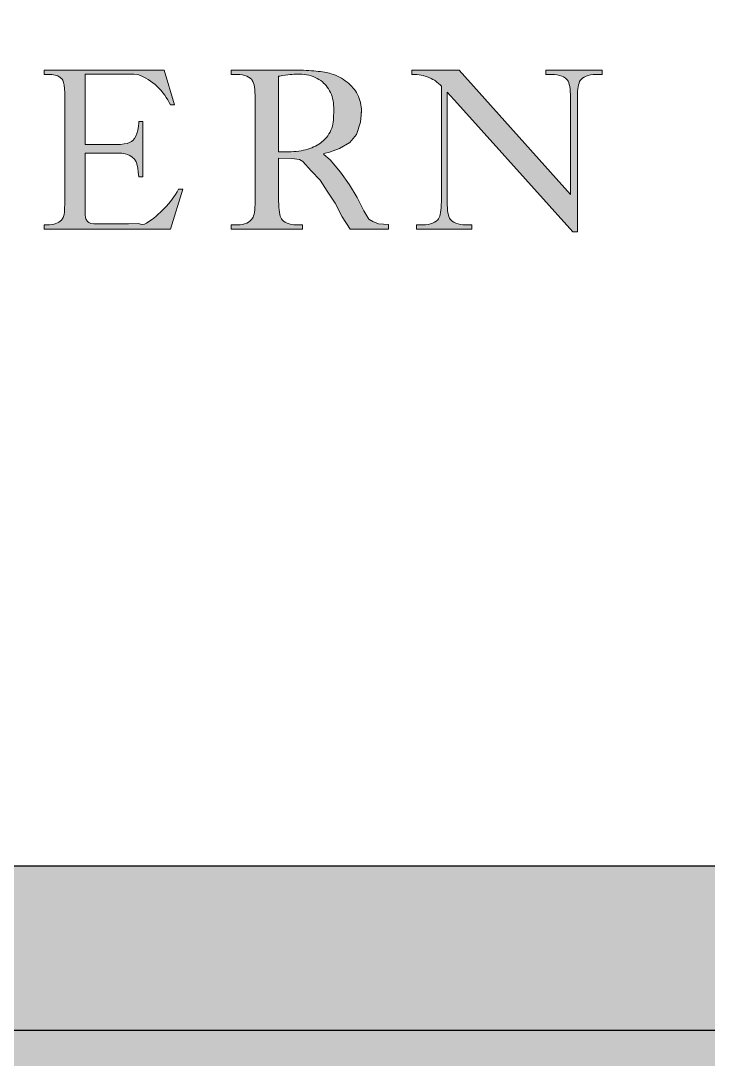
# Model space of a CAD drawing. Extents: x 0 to 420, y 0 to 297.
# Drawn here: x 34.705 to 37.842, y 50.222 to 54.961 of the extents above; entities that cross this region are included whole.
import ezdxf

# ---------------------------------------------------------------- set-up
doc = ezdxf.new("R2010")
doc.units = 0
doc.header["$LTSCALE"] = 0.5
doc.layers.add('L25', color=1, linetype='CONTINUOUS')
doc.layers.add('YELLOW', color=50, linetype='CONTINUOUS')

msp = doc.modelspace()

# ---------------------------------------------------------------- hatches: boundary and pattern name
at = {"layer": 'L25'}
h = msp.add_hatch(color=256, dxfattribs=at)
h.paths.add_polyline_path([(31.88067770356014, 54.16573756069839), (31.73455178502136, 54.57730173534254), (31.73129420085012, 54.58614374952164), (31.72454634792397, 54.60545656996548), (31.71907826020794, 54.62290791374001), (31.71477359541022, 54.63826509626158), (31.71174869582264, 54.65164445982207), (31.70988721915334, 54.66316234671326), (31.7093055076942, 54.67258607235151), (31.71000356144518, 54.68200979798978), (31.71477359541022, 54.69608721530123), (31.72384829417298, 54.70737241760877), (31.72489537479946, 54.7083031559434), (31.73641326169064, 54.71493466657772), (31.75142141733675, 54.71889030449994), (31.76991984173775, 54.72028641200193), (31.79016340051622, 54.72028641200193), (31.79016340051622, 54.74006460161304), (31.4934905563491, 54.74006460161304), (31.4934905563491, 54.72028641200193), (31.49581740218571, 54.72028641200193), (31.51431582658671, 54.71935567366727), (31.52722982097988, 54.71702882783067), (31.54107455370767, 54.71156074011465), (31.55526831331096, 54.70318409510286), (31.5627142199881, 54.69748332280319), (31.57330136854465, 54.685965435912), (31.57725700646688, 54.68026466361233), (31.58516828231134, 54.66758335380281), (31.59261418898847, 54.65373862107502), (31.59971106879011, 54.63884680772075), (31.61762778173197, 54.5902157297357), (31.64019818634704, 54.52913602652482), (31.51373411512757, 54.164316933401), (31.36365255866655, 54.5902157297357), (31.35713739032406, 54.60848146955304), (31.35062222198157, 54.62779428999688), (31.34550316114104, 54.64419855314493), (31.3418965500943, 54.65781060128909), (31.33968604654953, 54.66851409213747), (31.33898799279855, 54.67642536798191), (31.33933701967403, 54.6821261402816), (31.34433973822274, 54.69573818842575), (31.35469420219563, 54.70737241760877), (31.35527591365477, 54.70795412906791), (31.36725916971329, 54.7148183242859), (31.38226732535939, 54.71889030449994), (31.40018403830126, 54.72028641200193), (31.41367974415355, 54.72028641200193), (31.41367974415355, 54.74006460161304), (31.13166602875705, 54.74006460161304), (31.13166602875705, 54.72028641200193), (31.13899559314236, 54.72017006971008), (31.15656327920873, 54.7186576199163), (31.17168777714665, 54.71551637803687), (31.18448542924799, 54.71063000177999), (31.19472355092904, 54.70399849114567), (31.20577606865291, 54.69329500029731), (31.21485076741568, 54.68014832132049), (31.21636321720947, 54.6771234217329), (31.21996982825621, 54.66897946130477), (31.22485620451307, 54.65722888982994), (31.23102234598008, 54.64187170730834), (31.23835191036539, 54.62290791374001), (31.24684489766899, 54.60033750912494), (31.47324699757064, 53.99756809515246), (31.4934905563491, 53.99756809515246), (31.66602617513334, 54.49006997869041), (31.83960887454407, 53.99756809515246), (31.86206293686731, 53.99756809515246), (32.04892160776777, 54.58265348076675), (32.05055039985341, 54.58742351473178), (32.0578799642387, 54.6082487849694), (32.06451147487304, 54.6263981824949), (32.07044493175638, 54.64187170730834), (32.07568033488874, 54.65466935940965), (32.08033402656195, 54.66467479650707), (32.08428966448417, 54.67212070318418), (32.08801261782273, 54.67793781777571), (32.0982507395038, 54.6917825505035), (32.10883788806036, 54.70248604135189), (32.11965772120056, 54.71004829032084), (32.12128651328619, 54.71086268636365), (32.13454953455483, 54.71609808949604), (32.15013940166009, 54.71923933137545), (32.16805611460195, 54.72028641200193), (32.16805611460195, 54.74006460161304), (31.940490591782, 54.74006460161304), (31.940490591782, 54.72028641200193), (31.9501470020039, 54.72005372741826), (31.96748200348661, 54.71889030449994), (31.9828391860082, 54.71644711637153), (31.99610220727685, 54.71272416303295), (32.00529324833144, 54.7083031559434), (32.01681113522264, 54.69783234967868), (32.02169751147949, 54.68933936237507), (32.02472241106708, 54.67479657589628), (32.02472241106708, 54.67293509922702), (32.02379167273245, 54.66316234671326), (32.02158116918768, 54.65129543294658), (32.01809090043277, 54.63733435792697), (32.01332086646773, 54.62116277936256), (32.00738740958438, 54.60301338183704), (32.00005784519908, 54.58265348076675)])
edge = h.paths.add_edge_path()
edge.add_line((32.74631164413629, 54.03590590508666), (32.7008712060705, 54.03529842694446))
edge.add_line((32.7008712060705, 54.03529842694446), (32.6846996275061, 54.03448403090165))
edge.add_line((32.6846996275061, 54.03448403090162), (32.6666665722724, 54.03425134631796))
edge.add_line((32.6666665722724, 54.03425134631796), (32.55590871045001, 54.03425134631796))
edge.add_line((32.55590871045001, 54.03425134631796), (32.5427620314732, 54.03471671548529))
edge.add_line((32.5427620314732, 54.03471671548529), (32.52868461416174, 54.03681087673824))
edge.add_line((32.52868461416174, 54.03681087673824), (32.51926088852348, 54.04065017236864))
edge.add_line((32.51926088852348, 54.04065017236864), (32.51344377393198, 54.04518752175001))
edge.add_line((32.51344377393198, 54.04518752175001), (32.50576518267118, 54.05728712010036))
edge.add_line((32.50576518267118, 54.05728712010036), (32.50436907516921, 54.06345326156736))
edge.add_line((32.50436907516922, 54.06345326156737), (32.50297296766725, 54.07566920220955))
edge.add_line((32.50297296766725, 54.07566920220954), (32.50227491391628, 54.09300420369225))
edge.add_line((32.50227491391628, 54.09300420369225), (32.50192588704078, 54.11557460830731))
edge.add_line((32.50192588704078, 54.11557460830731), (32.50192588704078, 54.35776386291947))
edge.add_line((32.50192588704078, 54.35776386291947), (32.6454922751593, 54.35776386291947))
edge.add_line((32.6454922751593, 54.35776386291947), (32.65433428933839, 54.35764752062762))
edge.add_line((32.65433428933839, 54.35764752062765), (32.67038952561097, 54.35660044000119))
edge.add_line((32.67038952561097, 54.35660044000117), (32.68446694292243, 54.35450627874822))
edge.add_line((32.68446694292243, 54.35450627874822), (32.69633385668912, 54.3513650368688))
edge.add_line((32.69633385668912, 54.35136503686881), (32.70610660920286, 54.34706037207111))
edge.add_line((32.70610660920286, 54.34706037207111), (32.71739181151038, 54.33961446539398))
edge.add_line((32.71739181151038, 54.33961446539395), (32.72728090631596, 54.32960902829655))
edge.add_line((32.72728090631596, 54.32960902829656), (32.73461047070127, 54.31762577223805))
edge.add_line((32.73461047070127, 54.31762577223806), (32.73623926278689, 54.313553792024))
edge.add_line((32.73623926278689, 54.313553792024), (32.73914782008264, 54.30308298575926))
edge.add_line((32.73914782008264, 54.30308298575925), (32.74217271967024, 54.28888922615596))
edge.add_line((32.74217271967023, 54.28888922615597), (32.74508127696598, 54.27108885550594))
edge.add_line((32.74508127696598, 54.27108885550594), (32.74810617655358, 54.24968187380918))
edge.add_line((32.74810617655358, 54.24968187380919), (32.7659065472036, 54.24968187380919))
edge.add_line((32.7659065472036, 54.24968187380919), (32.7659065472036, 54.50237733166448))
edge.add_line((32.7659065472036, 54.50237733166448), (32.74810617655358, 54.50237733166448))
edge.add_line((32.74810617655358, 54.50237733166448), (32.74775714967809, 54.4966765593648))
edge.add_line((32.74775714967809, 54.49667655936479), (32.7458956730088, 54.47852716183927))
edge.add_line((32.7458956730088, 54.47852716183927), (32.74298711571304, 54.46212289869121))
edge.add_line((32.74298711571304, 54.46212289869122), (32.73903147779082, 54.44769645450427))
edge.add_line((32.73903147779082, 54.44769645450425), (32.73379607465846, 54.43501514469475))
edge.add_line((32.73379607465846, 54.43501514469476), (32.72751359089962, 54.42442799613821))
edge.add_line((32.72751359089962, 54.42442799613819), (32.72018402651432, 54.4155859819591))
edge.add_line((32.72018402651432, 54.4155859819591), (32.71471593879829, 54.41104863257773))
edge.add_line((32.71471593879829, 54.41104863257773), (32.70529221316004, 54.4059295717372))
edge.add_line((32.70529221316004, 54.40592957173722), (32.69377432626885, 54.40197393381499))
edge.add_line((32.69377432626885, 54.40197393381497), (32.67992959354105, 54.39918171881105))
edge.add_line((32.67992959354105, 54.39918171881105), (32.66387435726848, 54.39743658443359))
edge.add_line((32.66387435726848, 54.39743658443358), (32.6454922751593, 54.39685487297444))
edge.add_line((32.6454922751593, 54.39685487297446), (32.50192588704078, 54.39685487297446))
edge.add_line((32.50192588704078, 54.39685487297446), (32.50192588704078, 54.71713368399482))
edge.add_line((32.50192588704078, 54.71713368399482), (32.72515147596881, 54.71713368399482))
edge.add_line((32.72515147596881, 54.71713368399482), (32.74306818891066, 54.71678465711933))
edge.add_arc((32.64486960570099, 54.46270410981215), 0.2723965606689926, 24.849117976992204, 68.86917908966137, ccw=False)
edge.add_line((32.89204702844763, 54.57717335436554), (32.9107781374323, 54.57717335436554))
edge.add_line((32.9107781374323, 54.57717335436554), (32.86336611866314, 54.73621326729749))
edge.add_line((32.86336611866314, 54.73621326729749), (32.31601090469606, 54.73621326729749))
edge.add_line((32.31601090469606, 54.73621326729749), (32.31601090469606, 54.71643507768633))
edge.add_line((32.31601090469606, 54.71643507768634), (32.33916302077028, 54.71643507768634))
edge.add_line((32.33916302077028, 54.71643507768634), (32.35009919620231, 54.71596970851903))
edge.add_line((32.35009919620231, 54.71596970851901), (32.36499100955658, 54.71375920497424))
edge.add_line((32.36499100955658, 54.71375920497424), (32.37778866165791, 54.70945454017651))
edge.add_line((32.37778866165792, 54.70945454017654), (32.3884921525063, 54.7031720564177))
edge.add_line((32.3884921525063, 54.7031720564177), (32.39698513980991, 54.69502809598958))
edge.add_line((32.39698513980991, 54.69502809598957), (32.40012638168933, 54.68979269285722))
edge.add_line((32.40012638168933, 54.68979269285724), (32.4035003081524, 54.68013628263533))
edge.add_line((32.4035003081524, 54.6801362826353), (32.40605983857267, 54.66733863053398))
edge.add_line((32.40605983857267, 54.66733863053399), (32.40803765753378, 54.65139973655324))
edge.add_line((32.40803765753378, 54.65139973655324), (32.40908473816025, 54.63220325840126))
edge.add_line((32.40908473816025, 54.63220325840125), (32.40955010732758, 54.60986553836983))
edge.add_line((32.40955010732758, 54.60986553836985), (32.40955010732758, 54.13821388729006))
edge.add_line((32.40955010732758, 54.13821388729004), (32.40943376503574, 54.12506720831321))
edge.add_line((32.40943376503574, 54.12506720831324), (32.40885205357659, 54.10575438786941))
edge.add_line((32.40885205357659, 54.1057543878694), (32.40780497295012, 54.08981549388866))
edge.add_line((32.40780497295012, 54.08981549388868), (32.40629252315633, 54.077250526371))
edge.add_line((32.40629252315632, 54.077250526371), (32.40419836190338, 54.06805948531643))
edge.add_line((32.40419836190338, 54.0680594853164), (32.40210420065043, 54.06294042447587))
edge.add_line((32.40210420065043, 54.06294042447588), (32.3943092670978, 54.05118985300102))
edge.add_line((32.3943092670978, 54.05118985300102), (32.38302406479028, 54.04246418111377))
edge.add_line((32.38302406479028, 54.04246418111377), (32.37895208457622, 54.04013733527715))
edge.add_line((32.37895208457621, 54.04013733527715), (32.36615443247489, 54.03455290526929))
edge.add_line((32.36615443247489, 54.03455290526931), (32.35289141120624, 54.03117897880624))
edge.add_line((32.35289141120624, 54.03117897880624), (32.33916302077028, 54.03013189817976))
edge.add_line((32.33916302077028, 54.03013189817976), (32.31601090469606, 54.03013189817976))
edge.add_line((32.31601090469606, 54.03013189817976), (32.31601090469606, 54.01035370856862))
edge.add_line((32.31601090469606, 54.01035370856862), (32.89179096199389, 54.01035370856862))
edge.add_line((32.89179096199389, 54.01035370856862), (32.94821697353156, 54.19231305299111))
edge.add_line((32.94821697353156, 54.19231305299111), (32.92890415308774, 54.19231305299111))
edge.add_arc((32.54276420586434, 54.41218130197494), 0.444349080963282, 302.64595540800843, 330.3427954672357, ccw=False)
edge.add_arc((32.76249485685339, 54.06920444923459), 0.03702282290993265, 244.0800807041428, 302.64595540803055, ccw=False)
h.paths.add_polyline_path([(33.17988789592754, 54.01035370856862), (33.17988789592754, 54.22624141378894), (33.19865694334047, 54.22624141378894), (33.20366203602693, 54.18371669900462), (33.21867731408631, 54.12993542594118), (33.24495400052893, 54.09241358651796), (33.27498450648638, 54.05989468697699), (33.31002010513032, 54.03488011660797), (33.35381461597555, 54.01987139374292), (33.40011162300274, 54.01736993993207), (33.44515740701958, 54.01862068296778), (33.48770064469319, 54.02737575517544), (33.53524897505326, 54.05489177935532), (33.5627769346675, 54.09241358651796), (33.57403834305075, 54.14494414880623), (33.57403834305075, 54.19622396805882), (33.55526929563781, 54.24500233350055), (33.50396714576289, 54.28127342988806), (33.4564188655641, 54.30253580341055), (33.37133239021686, 54.33005179532982), (33.31127137830193, 54.35631707647396), (33.26372304794186, 54.38508381142894), (33.22618495311599, 54.42760855847386), (33.20491330919854, 54.47763763469074), (33.20241076285531, 54.53767255841156), (33.21116967505661, 54.59270457451068), (33.23744636149924, 54.64898730138493), (33.28624596503093, 54.70026712063752), (33.34255315743101, 54.73153530940336), (33.4063679888608, 54.74654403226843), (33.46142395825056, 54.74654403226843), (33.51397733113581, 54.73528750624992), (33.5627769346675, 54.71402513272746), (33.58780234793851, 54.69026130539415), (33.5953099869682, 54.68400765473676), (33.60406884900821, 54.692762759205), (33.62659176609728, 54.71652658653831), (33.64285826716699, 54.71652658653831), (33.64285826716699, 54.49764926517746), (33.62659176609728, 54.49764926517746), (33.61783285389598, 54.54517691984408), (33.59656126013981, 54.60646255434001), (33.5790434357372, 54.64398439376326), (33.54901292977975, 54.68400765473676), (33.52023369699388, 54.70652077129493), (33.47143409346221, 54.72278020493512), (33.41637817423371, 54.72278020493512), (33.3663272975304, 54.71277438969175), (33.32378411001807, 54.67900474711506), (33.29375360406061, 54.63898148614156), (33.28624596503093, 54.59520602832153), (33.2837434186877, 54.5476783736549), (33.28874851137415, 54.51015656649228), (33.31627647098839, 54.4763869239156), (33.3500607964607, 54.45012164277146), (33.40261416934596, 54.428859269249), (33.47018282029058, 54.41009834953736), (33.53524897505326, 54.38383306839323), (33.5953099869682, 54.34255906438402), (33.64285826716699, 54.28752708054547), (33.65787354522637, 54.23249506444633), (33.66162736474121, 54.17371088376122), (33.65036590619667, 54.12243106450866), (33.61783285389598, 54.0661483053738), (33.5790434357372, 54.03613085964371), (33.52273624333712, 54.00736412468869), (33.46893154711897, 53.99735830944532), (33.40261416934596, 53.99235540182364), (33.33254297205809, 53.99985976325617), (33.27498450648638, 54.02112213677863), (33.23744636149924, 54.05113958250875), (33.22493367994438, 54.05239032554447)])
h.paths.add_polyline_path([(33.99165068663154, 54.73621326729749), (33.88791390997407, 54.75199767525582), (33.84136360341891, 54.56118640764258), (33.96913894359397, 54.70999571349979), (34.18561673776859, 54.70999571349979), (34.18561673776859, 54.13611972603711), (34.18561673776859, 54.13041895373742), (34.1849186840176, 54.10959368349982), (34.18328989193199, 54.09190965514161), (34.18084670380355, 54.07736686866282), (34.17747277734047, 54.06608166635529), (34.17316811254275, 54.05793770592719), (34.16409341377999, 54.04793226882977), (34.1525755268888, 54.04013733527715), (34.13884713645284, 54.03455290526931), (34.1229082424721, 54.03117897880624), (34.10464250265475, 54.03013189817976), (34.07765109095013, 54.03013189817976), (34.07765109095013, 54.01035370856862), (34.40073363536271, 54.01035370856862), (34.40073363536271, 54.03013189817976), (34.37432393511724, 54.03013189817976), (34.36350410197703, 54.03048092505524), (34.34651812736982, 54.03280777089186), (34.33162631401554, 54.03722877798141), (34.31906134649788, 54.04386028861573), (34.30859054023315, 54.05258596050298), (34.30521661377009, 54.05723965217619), (34.3010282912642, 54.06677972010628), (34.29765436480111, 54.07946102991578), (34.29532751896451, 54.09516723931286), (34.29393141146254, 54.11413103288119), (34.29346604229522, 54.13611972603711), (34.29346604229522, 54.70999571349979), (34.50924578271886, 54.70999571349979), (34.63702112289391, 54.56118640764258), (34.59047081633877, 54.75199767525582), (34.48673403968129, 54.73621326729749)])
edge = h.paths.add_edge_path()
edge.add_line((35.24225656205076, 54.03590590508666), (35.19681612398495, 54.03529842694446))
edge.add_line((35.19681612398495, 54.03529842694446), (35.18064454542054, 54.03448403090165))
edge.add_line((35.18064454542054, 54.03448403090162), (35.16261149018686, 54.03425134631796))
edge.add_line((35.16261149018686, 54.03425134631796), (35.05185362836448, 54.03425134631796))
edge.add_line((35.05185362836448, 54.03425134631796), (35.03870694938767, 54.03471671548529))
edge.add_line((35.03870694938766, 54.03471671548529), (35.0246295320762, 54.03681087673824))
edge.add_line((35.0246295320762, 54.03681087673824), (35.01520580643795, 54.04065017236864))
edge.add_line((35.01520580643795, 54.04065017236864), (35.00938869184643, 54.04518752175001))
edge.add_line((35.00938869184643, 54.04518752175001), (35.00171010058565, 54.05728712010036))
edge.add_line((35.00171010058565, 54.05728712010036), (35.00031399308367, 54.06345326156736))
edge.add_line((35.00031399308367, 54.06345326156737), (34.99891788558172, 54.07566920220955))
edge.add_line((34.99891788558172, 54.07566920220954), (34.99821983183074, 54.09300420369225))
edge.add_line((34.99821983183074, 54.09300420369225), (34.99787080495523, 54.11557460830731))
edge.add_line((34.99787080495523, 54.11557460830731), (34.99787080495523, 54.35776386291947))
edge.add_line((34.99787080495523, 54.35776386291947), (35.14143719307375, 54.35776386291947))
edge.add_line((35.14143719307376, 54.35776386291947), (35.15027920725286, 54.35764752062762))
edge.add_line((35.15027920725286, 54.35764752062765), (35.16633444352544, 54.35660044000119))
edge.add_line((35.16633444352544, 54.35660044000117), (35.1804118608369, 54.35450627874822))
edge.add_line((35.1804118608369, 54.35450627874822), (35.19227877460359, 54.3513650368688))
edge.add_line((35.19227877460358, 54.35136503686881), (35.20205152711732, 54.34706037207111))
edge.add_line((35.20205152711732, 54.34706037207111), (35.21333672942485, 54.33961446539398))
edge.add_line((35.21333672942485, 54.33961446539395), (35.22322582423041, 54.32960902829655))
edge.add_line((35.22322582423041, 54.32960902829656), (35.23055538861573, 54.31762577223805))
edge.add_line((35.23055538861573, 54.31762577223806), (35.23218418070135, 54.313553792024))
edge.add_line((35.23218418070135, 54.313553792024), (35.23509273799711, 54.30308298575926))
edge.add_line((35.2350927379971, 54.30308298575925), (35.23811763758469, 54.28888922615596))
edge.add_line((35.23811763758469, 54.28888922615597), (35.24102619488045, 54.27108885550594))
edge.add_line((35.24102619488045, 54.27108885550594), (35.24405109446804, 54.24968187380918))
edge.add_line((35.24405109446803, 54.24968187380919), (35.26185146511806, 54.24968187380919))
edge.add_line((35.26185146511807, 54.24968187380919), (35.26185146511807, 54.50237733166448))
edge.add_line((35.26185146511807, 54.50237733166448), (35.24405109446804, 54.50237733166448))
edge.add_line((35.24405109446803, 54.50237733166448), (35.24370206759253, 54.4966765593648))
edge.add_line((35.24370206759253, 54.49667655936479), (35.24184059092326, 54.47852716183927))
edge.add_line((35.24184059092326, 54.47852716183927), (35.23893203362749, 54.46212289869121))
edge.add_line((35.23893203362749, 54.46212289869122), (35.23497639570527, 54.44769645450427))
edge.add_line((35.23497639570527, 54.44769645450425), (35.22974099257291, 54.43501514469475))
edge.add_line((35.22974099257291, 54.43501514469476), (35.22345850881408, 54.42442799613821))
edge.add_line((35.22345850881408, 54.42442799613819), (35.21612894442877, 54.4155859819591))
edge.add_line((35.21612894442878, 54.4155859819591), (35.21066085671275, 54.41104863257773))
edge.add_line((35.21066085671275, 54.41104863257773), (35.2012371310745, 54.4059295717372))
edge.add_line((35.2012371310745, 54.40592957173722), (35.18971924418332, 54.40197393381499))
edge.add_line((35.18971924418332, 54.40197393381497), (35.17587451145551, 54.39918171881105))
edge.add_line((35.1758745114555, 54.39918171881105), (35.15981927518293, 54.39743658443359))
edge.add_line((35.15981927518294, 54.39743658443358), (35.14143719307376, 54.39685487297444))
edge.add_line((35.14143719307376, 54.39685487297446), (34.99787080495524, 54.39685487297446))
edge.add_line((34.99787080495523, 54.39685487297446), (34.99787080495523, 54.71713368399482))
edge.add_line((34.99787080495523, 54.71713368399482), (35.22109639388326, 54.71713368399482))
edge.add_line((35.22109639388326, 54.71713368399482), (35.23901310682513, 54.71678465711933))
edge.add_arc((35.14081452361545, 54.46270410981218), 0.2723965606689798, 24.849117976989817, 68.86917908965842, ccw=False)
edge.add_line((35.38799194636209, 54.57717335436554), (35.40672305534676, 54.57717335436554))
edge.add_line((35.40672305534676, 54.57717335436554), (35.35931103657761, 54.73621326729749))
edge.add_line((35.35931103657761, 54.73621326729749), (34.81195582261051, 54.73621326729749))
edge.add_line((34.81195582261051, 54.73621326729749), (34.81195582261051, 54.71643507768633))
edge.add_line((34.81195582261051, 54.71643507768634), (34.83510793868474, 54.71643507768634))
edge.add_line((34.83510793868473, 54.71643507768634), (34.84604411411677, 54.71596970851903))
edge.add_line((34.84604411411678, 54.71596970851901), (34.86093592747106, 54.71375920497424))
edge.add_line((34.86093592747105, 54.71375920497424), (34.87373357957238, 54.70945454017651))
edge.add_line((34.87373357957239, 54.70945454017654), (34.88443707042075, 54.7031720564177))
edge.add_line((34.88443707042074, 54.7031720564177), (34.89293005772437, 54.69502809598958))
edge.add_line((34.89293005772437, 54.69502809598957), (34.89607129960379, 54.68979269285722))
edge.add_line((34.89607129960379, 54.68979269285724), (34.89944522606685, 54.68013628263533))
edge.add_line((34.89944522606685, 54.6801362826353), (34.90200475648712, 54.66733863053398))
edge.add_line((34.90200475648712, 54.66733863053399), (34.90398257544824, 54.65139973655324))
edge.add_line((34.90398257544824, 54.65139973655324), (34.9050296560747, 54.63220325840126))
edge.add_line((34.9050296560747, 54.63220325840125), (34.90549502524203, 54.60986553836983))
edge.add_line((34.90549502524203, 54.60986553836985), (34.90549502524203, 54.13821388729006))
edge.add_line((34.90549502524203, 54.13821388729004), (34.90537868295019, 54.12506720831321))
edge.add_line((34.90537868295019, 54.12506720831324), (34.90479697149106, 54.10575438786941))
edge.add_line((34.90479697149106, 54.1057543878694), (34.90374989086457, 54.08981549388866))
edge.add_line((34.90374989086457, 54.08981549388868), (34.9022374410708, 54.077250526371))
edge.add_line((34.9022374410708, 54.077250526371), (34.90014327981785, 54.06805948531643))
edge.add_line((34.90014327981785, 54.0680594853164), (34.8980491185649, 54.06294042447587))
edge.add_line((34.8980491185649, 54.06294042447588), (34.89025418501227, 54.05118985300102))
edge.add_line((34.89025418501227, 54.05118985300102), (34.87896898270473, 54.04246418111377))
edge.add_line((34.87896898270473, 54.04246418111377), (34.87489700249068, 54.04013733527715))
edge.add_line((34.87489700249068, 54.04013733527715), (34.86209935038935, 54.03455290526929))
edge.add_line((34.86209935038934, 54.03455290526931), (34.8488363291207, 54.03117897880624))
edge.add_line((34.8488363291207, 54.03117897880624), (34.83510793868473, 54.03013189817976))
edge.add_line((34.83510793868473, 54.03013189817976), (34.81195582261051, 54.03013189817976))
edge.add_line((34.81195582261051, 54.03013189817976), (34.81195582261051, 54.01035370856862))
edge.add_line((34.81195582261051, 54.01035370856862), (35.38773587990836, 54.01035370856862))
edge.add_line((35.38773587990835, 54.01035370856862), (35.44416189144602, 54.19231305299111))
edge.add_line((35.44416189144602, 54.19231305299111), (35.42484907100221, 54.19231305299111))
edge.add_arc((35.03870912377879, 54.41218130197497), 0.4443490809633053, 302.64595540800815, 330.34279546723485, ccw=False)
edge.add_arc((35.25843977476787, 54.06920444923459), 0.03702282290992805, 244.0800807041428, 302.64595540801946, ccw=False)
h.paths.add_polyline_path([(35.96962076536973, 54.71816714980396), (35.97633504917494, 54.7180949532039), (35.98766991538375, 54.71751738040346), (35.99857160199224, 54.71636223480256), (36.00918450220048, 54.71477390960133), (36.0193642228084, 54.71253581499958), (36.0292551570161, 54.70986454079751), (36.0387851082235, 54.70661569379497), (36.04788187983058, 54.702789273992), (36.05668986503743, 54.69845747798864), (36.06506467064394, 54.69362030578488), (36.07315068985023, 54.6882777573807), (36.08080352945619, 54.68235763617612), (36.08816758266192, 54.67585994217107), (36.09076666026393, 54.67326086456906), (36.09748094406915, 54.66604120456343), (36.10354545847387, 54.65853275815759), (36.10903240007814, 54.65066332875146), (36.114013965482, 54.64243291634507), (36.11834576148539, 54.63391371753845), (36.1220999846883, 54.62510573233159), (36.12527663509078, 54.61586456752441), (36.12787571269279, 54.60640681291706), (36.12989721749435, 54.59651587870935), (36.13134114949548, 54.5864083547015), (36.13220750869615, 54.5758676510933), (36.13256849169645, 54.5650381610849), (36.13249629509639, 54.56178931408236), (36.13199091889599, 54.50892918908757), (36.1308357732951, 54.49896605827983), (36.12910305489375, 54.4892917138723), (36.12672056709189, 54.47990615586501), (36.12376050648959, 54.47073718765789), (36.12015067648679, 54.46192920245103), (36.11589107708347, 54.45333780704435), (36.1110539048797, 54.4450351980379), (36.10556696327544, 54.43709357203171), (36.09950244887073, 54.4293685358257), (36.09278816506549, 54.42186008941987), (36.08542411185977, 54.41471262601429), (36.07748248585359, 54.40778175240892), (36.07185115104922, 54.4035221530056), (36.06477588424372, 54.39861278420177), (36.05726743783788, 54.39399220179821), (36.04939800843177, 54.38966040579483), (36.04116759602536, 54.38568959279173), (36.03257620061868, 54.38207976278893), (36.02355162561166, 54.37875871918634), (36.01416606760435, 54.37572646198397), (36.00441952659679, 54.37298299118184), (35.99431200258891, 54.37060050338), (35.98377129898073, 54.36857899857843), (35.97286961237225, 54.36684628017709), (35.96167913936355, 54.36540234817598), (35.94998329015445, 54.36424720257507), (35.93799865454513, 54.36345303997443), (35.92558083933547, 54.36301986037411), (35.9128742377256, 54.36287546717399), (35.91092492952408, 54.36287546717399), (35.89995104631554, 54.36338084337437), (35.88139652010112, 54.36338084337437), (35.88139652010112, 54.70798742919605), (35.88666687190522, 54.70892598499678), (35.89930127691503, 54.71109188299845), (35.91135810912441, 54.71296899459993), (35.92269297533323, 54.71455731980116), (35.93337807214155, 54.71585685860218), (35.94341339954934, 54.71686761100294), (35.95279895755664, 54.71758957700352), (35.96153474616344, 54.71802275660384)], flags=16)
h.paths.add_polyline_path([(36.62391820460883, 54.13597579266631), (36.62370161480865, 54.12146427605502), (36.6231240420082, 54.10825229824475), (36.62211328960742, 54.09648425243559), (36.6206693576063, 54.08601574542745), (36.6188644426049, 54.07699117042044), (36.61662634800316, 54.06926613421443), (36.61402727040115, 54.0629128334095), (36.61099501319876, 54.05800346460568), (36.60702420019567, 54.05331068560203), (36.60030991639046, 54.04717397459724), (36.59258488018446, 54.04197581939322), (36.58384909157768, 54.03771621998989), (36.57403035397004, 54.03439517638732), (36.56327306056167, 54.03201268858545), (36.55143281815245, 54.0306409531844), (36.53858182334247, 54.03013557698399), (36.51093052552095, 54.03013557698399), (36.51093052552095, 54.01035370856862), (36.76346321124528, 54.01035370856862), (36.76346321124528, 54.03013557698399), (36.73523434062334, 54.03013557698399), (36.72252773901345, 54.03056875658434), (36.71068749660424, 54.0319404919854), (36.69985800659583, 54.0342507831872), (36.68996707238814, 54.03742743358968), (36.68108689058123, 54.04161483639292), (36.67321746117511, 54.04666859839686), (36.66635878416977, 54.05258871960145), (36.66397629636792, 54.05547658360369), (36.66079964596544, 54.06089132860792), (36.65805617516331, 54.06760561241315), (36.65574588396153, 54.07569163161942), (36.65379657576, 54.08507718962672), (36.65235264375887, 54.09583448303509), (36.65126969475804, 54.10796351184452), (36.65061992535752, 54.12139207945496), (36.65040333555737, 54.13612018586643), (36.65040333555737, 54.63560999786147), (36.69735158650465, 54.58316153341404), (37.22359260431388, 53.99858566275945), (37.24481840473039, 53.99858566275945), (37.24481840473039, 54.61045184823526), (37.24481840473039, 54.61059624143537), (37.24503499453056, 54.62510775804667), (37.24561256733102, 54.63831973585694), (37.2466233197318, 54.6500877816661), (37.24806725173291, 54.66055628867424), (37.24987216673432, 54.66965306028131), (37.25211026133606, 54.67730589988726), (37.25470933893808, 54.68365920069222), (37.25774159614045, 54.68864076609607), (37.26135142614325, 54.6929003654994), (37.26806570994847, 54.69918146970427), (37.27579074615448, 54.70445182150836), (37.28452653476126, 54.70878361751174), (37.29427307576884, 54.71210466111434), (37.30503036917722, 54.71455934551624), (37.31679841498637, 54.71600327751734), (37.3295772131963, 54.71643645711769), (37.35780608381826, 54.71643645711769), (37.35780608381826, 54.73629052213313), (37.09985628063972, 54.73629052213313), (37.09985628063972, 54.71643645711769), (37.12750757846121, 54.71643645711769), (37.14050296647132, 54.71600327751734), (37.15234320888054, 54.71463154211629), (37.163244895489, 54.71232125091451), (37.17306363309664, 54.70907240391197), (37.1818716183035, 54.70495719770877), (37.18966885110956, 54.69990343570483), (37.19638313491478, 54.69398331450024), (37.19891001591674, 54.69102325389794), (37.20215886291927, 54.68560850889374), (37.20504672692152, 54.67882202848843), (37.20742921472337, 54.67080820588221), (37.20937852292488, 54.66135045127486), (37.21089465152607, 54.65066535446654), (37.21197760052691, 54.63860852225717), (37.21262736992742, 54.62517995464673), (37.21284395972757, 54.61045184823526), (37.21284395972757, 54.16831986387238), (36.70500442611061, 54.73629052213313), (36.48841462594217, 54.73629052213313), (36.48841462594217, 54.71643645711769), (36.49859434655011, 54.71636426051764), (36.51137314476003, 54.71578668771717), (36.52256361776875, 54.71484813191647), (36.5321657655762, 54.71347639651539), (36.54025178478248, 54.71159928491393), (36.5438616147853, 54.71051633591308), (36.55606284019478, 54.70661771951005), (36.56710892000337, 54.70257470990693), (36.57699985421107, 54.69838730710366), (36.58566344621781, 54.6940555111003), (36.59317189262364, 54.68965151849686), (36.59743149202696, 54.68669145789458), (36.60356820303173, 54.68178208909073), (36.61049907663712, 54.67586196788615), (36.61815191624308, 54.66878670108063), (36.62391820460884, 54.66316954086228), (36.62391820460883, 54.13612018586643)])
h.paths.add_polyline_path([(36.25898473839475, 54.54944572118784), (36.25876814859458, 54.55810931319458), (36.25797398599397, 54.56836123040254), (36.25667444719295, 54.57839655781036), (36.25479733559149, 54.58821529541798), (36.25227045458951, 54.59774524662539), (36.24923819738717, 54.6069864114326), (36.24562836738436, 54.6160109864396), (36.24151316118115, 54.62481897164643), (36.23674818557745, 54.63341036705312), (36.2314056371733, 54.64171297605959), (36.22548551596869, 54.64972679866581), (36.2190600185637, 54.65759622807194), (36.21631654776155, 54.66055628867424), (36.20902469115589, 54.66806473508008), (36.20137185154994, 54.67514000188559), (36.19350242214381, 54.68185428569079), (36.18541640293753, 54.68806319329563), (36.17704159733101, 54.69383892130013), (36.16837800532429, 54.69925366630433), (36.15949782351737, 54.70416303510815), (36.15032885531024, 54.70871142091168), (36.14094329730295, 54.71275443051483), (36.13126895289543, 54.71643645711769), (36.12130582208769, 54.71968530412023), (36.12065605268717, 54.71982969732032), (36.11365298248173, 54.72170680892178), (36.10614453607589, 54.72351172392321), (36.09827510666977, 54.72510004912444), (36.08990030106327, 54.72668837432566), (36.08116451245647, 54.72806010972674), (36.07192334764927, 54.72935964852776), (36.06232119984181, 54.7305869907287), (36.05221367583395, 54.73166993972954), (36.04174516882581, 54.73260849553027), (36.03077128561727, 54.73347485473094), (36.01943641940846, 54.7341968207315), (36.00759617699925, 54.73484659013202), (35.99539495158977, 54.7353519663324), (35.98268834997989, 54.73571294933269), (35.96962076536973, 54.7360017357329), (35.95604780455916, 54.73621832553307), (35.94204166414827, 54.73629052213313), (35.66451793353245, 54.73629052213313), (35.66451793353245, 54.71643645711769), (35.69317998375475, 54.71643645711769), (35.70494802956391, 54.71600327751734), (35.71606630597255, 54.71455934551624), (35.72624602658046, 54.71210466111434), (35.73555938798771, 54.70878361751174), (35.74400639019427, 54.70445182150836), (35.75158703320017, 54.69918146970427), (35.75830131700539, 54.6929003654994), (35.76118918100764, 54.68921833889654), (35.76422143820999, 54.68365920069222), (35.76682051581201, 54.67680052368688), (35.76905861041376, 54.66864230788052), (35.77086352541517, 54.65911235667311), (35.77223526081622, 54.6482828666647), (35.773246013217, 54.63608164125519), (35.77382358601747, 54.62258087704471), (35.77404017581762, 54.60778057403319), (35.77404017581762, 54.1387914600685), (35.77404017581762, 54.13814169066798), (35.77382358601747, 54.12341358425654), (35.77331820981708, 54.11020160644627), (35.77237965401633, 54.09828916743699), (35.77108011521534, 54.0878928570289), (35.76941959341405, 54.07879608542184), (35.76739808861247, 54.07121544241595), (35.76501560081061, 54.06493433821107), (35.76227213000848, 54.06009716600731), (35.75772374420495, 54.05432143800282), (35.75122605019988, 54.0478959405978), (35.7437898003941, 54.0424811955936), (35.73548719138765, 54.03800500639012), (35.72624602658046, 54.03461176618747), (35.7161385025726, 54.03208488518551), (35.70509242276401, 54.0306409531844), (35.69317998375475, 54.03013557698399), (35.66451793353245, 54.03013557698399), (35.66451793353245, 54.01035370856862), (35.99091876238628, 54.01035370856862), (35.99091876238628, 54.03013557698399), (35.96117376316316, 54.03013557698399), (35.95041646975478, 54.03056875658434), (35.93929819334614, 54.0319404919854), (35.92904627613817, 54.03432297978726), (35.91973291473094, 54.03764402338983), (35.91128591252436, 54.04204801599327), (35.90377746611851, 54.04739056439742), (35.89713537891335, 54.05367166860229), (35.89424751491111, 54.05735369520518), (35.89121525770874, 54.0629128334095), (35.88861618010673, 54.06977151041481), (35.88637808550499, 54.07800192282123), (35.88457317050359, 54.08745967742858), (35.88320143510251, 54.09836136403705), (35.88219068270173, 54.11049039284647), (35.88154091330122, 54.12399115705698), (35.88139652010112, 54.1387914600685), (35.88139652010112, 54.33468623052381), (35.94086706852293, 54.33255673328425), (35.97728676741237, 54.32879082568739), (35.99110113422696, 54.31874839467547), (36.03003255897417, 54.27732328206737), (36.07021982156964, 54.23464284541991), (36.10287200691434, 54.18317530179992), (36.13929170580377, 54.1291971101012), (36.17194389114847, 54.06643181142998), (36.20700791262042, 54.01035370856862), (36.38292705739564, 54.01035370856862), (36.38292705739564, 54.03128322223689), (36.33771634308462, 54.03504912983375), (36.31134344730373, 54.04509159310625), (36.29250567893487, 54.05638934815751), (36.26990034686001, 54.09404855316872), (36.23975988737309, 54.15555856006118), (36.20459602633189, 54.21330265935678), (36.16315292588817, 54.26979143461303), (36.1166863737289, 54.3275355339086), (36.08780175209023, 54.35138633578988), (36.08780175209023, 54.35515227564734), (36.11291881002288, 54.36142879906235), (36.15938536218215, 54.37900307752862), (36.20585186418015, 54.40661981926733), (36.23599232366706, 54.44302370023921), (36.2548300920359, 54.49825718371669)])
msp.add_hatch(color=256, dxfattribs=at).paths.add_polyline_path([(51.67305228666561, 51.82190604965651, -0.2964577239172278), (51.81179059948683, 51.96064436247772, 0.05192143921618531), (52.48104616713492, 52.81771872349707), (52.17492712707345, 53.8491215793692, -0.3012602772365488), (48.0307590230629, 51.10293762608038), (24.03075902306296, 51.10293762608038), (24.03075902306296, 50.35293762608038), (48.03075902306289, 50.35293762608037, 0.1940601608769389)])
at = {"layer": 'YELLOW'}
h = msp.add_hatch(color=256, dxfattribs=at)
h.paths.add_polyline_path([(24.03075902306296, 50.35293762608038), (24.03075902306296, 49.6029376260804), (48.03075902306293, 49.6029376260804, 0.2304520014252986), (52.75297872753501, 51.90149992395769), (52.48104616713492, 52.81771872349707, -0.04933770524950395), (51.8491356414703, 51.99981398124113), (51.8491356414703, 51.96456100767305, -0.4142135623730019), (52.02913564147024, 51.78456100767305, -1), (51.66913564147024, 51.78456100767306), (51.63388266790224, 51.78456100767306, -0.1913873123396417), (48.03075902306289, 50.35293762608037)])
h.paths.add_polyline_path([(53.2807590230629, 55.60293762608036, -0.1407208350129892), (52.48104616713492, 52.81771872349707), (52.75297872753501, 51.90149992395769, 0.1677488672880975), (54.0307590230629, 55.60293762608036), (54.03075902306296, 73.60293762608033, 0.4142135623730954), (48.03075902306298, 79.60293762608033), (24.03075902306296, 79.60293762608038), (24.03075902306296, 78.85293762608038), (48.03075902306298, 78.85293762608033, -0.4142135623730955), (53.28075902306296, 73.60293762608033)])

# ---------------------------------------------------------------- linework, layer by layer
at = {"layer": 'L25', "elevation": 0.000762910350179169}
for points in [[(24.03075902306296, 78.85293762608038), (48.03075902306296, 78.85293762608033, -0.4142135623730946), (53.28075902306296, 73.60293762608038), (53.2807590230629, 55.6029376260804, -0.4142135623730931), (48.03075902306296, 50.35293762608037), (24.03075902306296, 50.35293762608038)], [(24.03075902306296, 78.10293762608039), (48.03075902306296, 78.10293762608038, -0.4142135623730952), (52.53075902306296, 73.60293762608038), (52.5307590230629, 55.6029376260804, -0.4142135623730927), (48.03075902306296, 51.10293762608038), (24.03075902306296, 51.10293762608038)]]:
    msp.add_lwpolyline(points, format="xyb", dxfattribs=at)
at = {"layer": 'L25', "lineweight": 0, "elevation": 0.000762910350179169}
msp.add_lwpolyline([(35.24225656205076, 54.03590590508666), (35.19681612398495, 54.03529842694446), (35.18064454542054, 54.03448403090162), (35.16261149018686, 54.03425134631796), (35.05185362836448, 54.03425134631796), (35.03870694938766, 54.03471671548529), (35.0246295320762, 54.03681087673824), (35.01520580643795, 54.04065017236864), (35.00938869184643, 54.04518752175001), (35.00171010058565, 54.05728712010036), (35.00031399308367, 54.06345326156737), (34.99891788558172, 54.07566920220954), (34.99821983183074, 54.09300420369225), (34.99787080495523, 54.11557460830731), (34.99787080495523, 54.35776386291947), (35.14143719307376, 54.35776386291947), (35.15027920725286, 54.35764752062765), (35.16633444352544, 54.35660044000117), (35.1804118608369, 54.35450627874822), (35.19227877460358, 54.35136503686881), (35.20205152711732, 54.34706037207111), (35.21333672942485, 54.33961446539395), (35.22322582423041, 54.32960902829656), (35.23055538861573, 54.31762577223806), (35.23218418070135, 54.313553792024), (35.2350927379971, 54.30308298575925), (35.23811763758469, 54.28888922615597), (35.24102619488045, 54.27108885550594), (35.24405109446803, 54.24968187380919), (35.26185146511807, 54.24968187380919), (35.26185146511807, 54.50237733166448), (35.24405109446803, 54.50237733166448), (35.24370206759253, 54.49667655936479), (35.24184059092326, 54.47852716183927), (35.23893203362749, 54.46212289869122), (35.23497639570527, 54.44769645450425), (35.22974099257291, 54.43501514469476), (35.22345850881408, 54.42442799613819), (35.21612894442878, 54.4155859819591), (35.21066085671275, 54.41104863257773), (35.2012371310745, 54.40592957173722), (35.18971924418332, 54.40197393381497), (35.1758745114555, 54.39918171881105), (35.15981927518294, 54.39743658443358), (35.14143719307376, 54.39685487297446), (34.99787080495523, 54.39685487297446), (34.99787080495523, 54.71713368399482), (35.22109639388326, 54.71713368399482), (35.23901310682513, 54.71678465711931, -0.1944711511259589), (35.38799194636209, 54.57717335436554), (35.40672305534676, 54.57717335436554), (35.35931103657761, 54.73621326729749), (34.81195582261051, 54.73621326729749), (34.81195582261051, 54.71643507768634), (34.83510793868473, 54.71643507768634), (34.84604411411678, 54.71596970851901), (34.86093592747105, 54.71375920497424), (34.87373357957239, 54.70945454017654), (34.88443707042074, 54.7031720564177), (34.89293005772437, 54.69502809598957), (34.89607129960379, 54.68979269285724), (34.89944522606685, 54.6801362826353), (34.90200475648712, 54.66733863053399), (34.90398257544824, 54.65139973655324), (34.9050296560747, 54.63220325840125), (34.90549502524203, 54.60986553836985), (34.90549502524203, 54.13821388729004), (34.90537868295019, 54.12506720831324), (34.90479697149106, 54.1057543878694), (34.90374989086457, 54.08981549388868), (34.9022374410708, 54.077250526371), (34.90014327981785, 54.0680594853164), (34.8980491185649, 54.06294042447588), (34.89025418501227, 54.05118985300102), (34.87896898270473, 54.04246418111377), (34.87489700249068, 54.04013733527715), (34.86209935038934, 54.03455290526931), (34.8488363291207, 54.03117897880624), (34.83510793868473, 54.03013189817976), (34.81195582261051, 54.03013189817976), (34.81195582261051, 54.01035370856862), (35.38773587990835, 54.01035370856862), (35.44416189144602, 54.19231305299111), (35.42484907100221, 54.19231305299111, -0.1214420510180023), (35.27841160034654, 54.03803049216664, -0.2612535076304138)], format="xyb", close=True, dxfattribs=at)
msp.add_lwpolyline([(36.25661648034024, 54.52026690410126), (36.25782959279385, 54.52901408337193), (36.25869595199452, 54.53912160737981), (36.25898473839475, 54.54944572118784), (36.25876814859458, 54.55810931319458), (36.25797398599397, 54.56836123040254), (36.25667444719295, 54.57839655781036), (36.25479733559149, 54.58821529541798), (36.25227045458951, 54.59774524662539), (36.24923819738717, 54.6069864114326), (36.24562836738436, 54.6160109864396), (36.24151316118115, 54.62481897164643), (36.23674818557745, 54.63341036705312), (36.2314056371733, 54.64171297605959), (36.22548551596869, 54.64972679866581), (36.2190600185637, 54.65759622807194), (36.21631654776155, 54.66055628867424), (36.20902469115589, 54.66806473508008), (36.20137185154994, 54.67514000188559), (36.19350242214381, 54.68185428569079), (36.18541640293753, 54.68806319329563), (36.17704159733101, 54.69383892130013), (36.16837800532429, 54.69925366630433), (36.15949782351737, 54.70416303510815), (36.15032885531024, 54.70871142091168), (36.14094329730295, 54.71275443051483), (36.13126895289543, 54.71643645711769), (36.12130582208769, 54.71968530412023), (36.12065605268717, 54.71982969732032), (36.11365298248173, 54.72170680892178), (36.10614453607589, 54.72351172392321), (36.09827510666977, 54.72510004912444), (36.08990030106327, 54.72668837432566), (36.08116451245647, 54.72806010972674), (36.07192334764927, 54.72935964852776), (36.06232119984181, 54.7305869907287), (36.05221367583395, 54.73166993972954), (36.04174516882581, 54.73260849553027), (36.03077128561727, 54.73347485473094), (36.01943641940846, 54.7341968207315), (36.00759617699925, 54.73484659013202), (35.99539495158977, 54.7353519663324), (35.98268834997989, 54.73571294933269), (35.96962076536973, 54.7360017357329), (35.95604780455916, 54.73621832553307), (35.94204166414827, 54.73629052213313), (35.66451793353245, 54.73629052213313), (35.66451793353245, 54.71643645711769), (35.69317998375475, 54.71643645711769), (35.70494802956391, 54.71600327751734), (35.71606630597255, 54.71455934551624), (35.72624602658046, 54.71210466111434), (35.73555938798771, 54.70878361751174), (35.74400639019427, 54.70445182150836), (35.75158703320017, 54.69918146970427), (35.75830131700539, 54.6929003654994), (35.76118918100764, 54.68921833889654), (35.76422143820999, 54.68365920069222), (35.76682051581201, 54.67680052368688), (35.76905861041376, 54.66864230788052), (35.77086352541517, 54.65911235667311), (35.77223526081622, 54.6482828666647), (35.773246013217, 54.63608164125519), (35.77382358601747, 54.62258087704471), (35.77404017581762, 54.60778057403319), (35.77404017581762, 54.1387914600685), (35.77404017581762, 54.13814169066798), (35.77382358601747, 54.12341358425654), (35.77331820981708, 54.11020160644627), (35.77237965401633, 54.09828916743699), (35.77108011521534, 54.0878928570289), (35.76941959341405, 54.07879608542184), (35.76739808861247, 54.07121544241595), (35.76501560081061, 54.06493433821107), (35.76227213000848, 54.06009716600731), (35.75772374420495, 54.05432143800282), (35.75122605019988, 54.0478959405978), (35.7437898003941, 54.0424811955936), (35.73548719138765, 54.03800500639012), (35.72624602658046, 54.03461176618747), (35.7161385025726, 54.03208488518551), (35.70509242276401, 54.0306409531844), (35.69317998375475, 54.03013557698399), (35.66451793353245, 54.03013557698399), (35.66451793353245, 54.01035370856862), (35.99091876238628, 54.01035370856862), (35.99091876238628, 54.03013557698399), (35.96117376316316, 54.03013557698399), (35.95041646975478, 54.03056875658434), (35.93929819334614, 54.0319404919854), (35.92904627613817, 54.03432297978726), (35.91973291473094, 54.03764402338983), (35.91128591252436, 54.04204801599327), (35.90377746611851, 54.04739056439742), (35.89713537891335, 54.05367166860229), (35.89424751491111, 54.05735369520518), (35.89121525770874, 54.0629128334095), (35.88861618010673, 54.06977151041481), (35.88637808550499, 54.07800192282123), (35.88457317050359, 54.08745967742858), (35.88320143510251, 54.09836136403705), (35.88219068270173, 54.11049039284647), (35.88154091330122, 54.12399115705698), (35.88139652010112, 54.1387914600685), (35.88139652010112, 54.33468623052381), (35.94086706852293, 54.33255673328425), (35.97728676741237, 54.32879082568739), (35.99110113422696, 54.31874839467547), (36.03003255897417, 54.27732328206737), (36.07021982156964, 54.23464284541991), (36.10287200691434, 54.18317530179992), (36.13929170580377, 54.1291971101012), (36.17194389114847, 54.06643181142998), (36.20700791262042, 54.01035370856862), (36.38292705739564, 54.01035370856862), (36.38292705739564, 54.03128322223689), (36.33771634308462, 54.03504912983375), (36.31134344730373, 54.04509159310625), (36.29250567893487, 54.05638934815751), (36.26990034686001, 54.09404855316872), (36.23975988737309, 54.15555856006118), (36.20459602633189, 54.21330265935678), (36.16315292588817, 54.26979143461303), (36.1166863737289, 54.3275355339086), (36.08780175209023, 54.35138633578988), (36.08780175209023, 54.35515227564734), (36.11291881002288, 54.36142879906235), (36.15938536218215, 54.37900307752862), (36.20585186418015, 54.40661981926733), (36.23599232366706, 54.44302370023921), (36.2548300920359, 54.49825718371669), (36.25898473839475, 54.54944572118784)], dxfattribs=at)
for points in [[(36.62391820460883, 54.13597579266631), (36.62370161480865, 54.12146427605502), (36.6231240420082, 54.10825229824475), (36.62211328960742, 54.09648425243559), (36.6206693576063, 54.08601574542745), (36.6188644426049, 54.07699117042044), (36.61662634800316, 54.06926613421443), (36.61402727040115, 54.0629128334095), (36.61099501319876, 54.05800346460568), (36.60702420019567, 54.05331068560203), (36.60030991639046, 54.04717397459724), (36.59258488018446, 54.04197581939322), (36.58384909157768, 54.03771621998989), (36.57403035397004, 54.03439517638732), (36.56327306056167, 54.03201268858545), (36.55143281815245, 54.0306409531844), (36.53858182334247, 54.03013557698399), (36.51093052552095, 54.03013557698399), (36.51093052552095, 54.01035370856862), (36.76346321124528, 54.01035370856862), (36.76346321124528, 54.03013557698399), (36.73523434062334, 54.03013557698399), (36.72252773901345, 54.03056875658434), (36.71068749660424, 54.0319404919854), (36.69985800659583, 54.0342507831872), (36.68996707238814, 54.03742743358968), (36.68108689058123, 54.04161483639292), (36.67321746117511, 54.04666859839686), (36.66635878416977, 54.05258871960145), (36.66397629636792, 54.05547658360369), (36.66079964596544, 54.06089132860792), (36.65805617516331, 54.06760561241315), (36.65574588396153, 54.07569163161942), (36.65379657576, 54.08507718962672), (36.65235264375887, 54.09583448303509), (36.65126969475804, 54.10796351184452), (36.65061992535752, 54.12139207945496), (36.65040333555737, 54.13612018586643), (36.65040333555737, 54.63560999786147), (36.69735158650465, 54.58316153341404), (37.22359260431388, 53.99858566275945), (37.24481840473039, 53.99858566275945), (37.24481840473039, 54.61045184823526), (37.24481840473039, 54.61059624143537), (37.24503499453056, 54.62510775804667), (37.24561256733102, 54.63831973585694), (37.2466233197318, 54.6500877816661), (37.24806725173291, 54.66055628867424), (37.24987216673432, 54.66965306028131), (37.25211026133606, 54.67730589988726), (37.25470933893808, 54.68365920069222), (37.25774159614045, 54.68864076609607), (37.26135142614325, 54.6929003654994), (37.26806570994847, 54.69918146970427), (37.27579074615448, 54.70445182150836), (37.28452653476126, 54.70878361751174), (37.29427307576884, 54.71210466111434), (37.30503036917722, 54.71455934551624), (37.31679841498637, 54.71600327751734), (37.3295772131963, 54.71643645711769), (37.35780608381826, 54.71643645711769), (37.35780608381826, 54.73629052213313), (37.09985628063972, 54.73629052213313), (37.09985628063972, 54.71643645711769), (37.12750757846121, 54.71643645711769), (37.14050296647132, 54.71600327751734), (37.15234320888054, 54.71463154211629), (37.163244895489, 54.71232125091451), (37.17306363309664, 54.70907240391197), (37.1818716183035, 54.70495719770877), (37.18966885110956, 54.69990343570483), (37.19638313491478, 54.69398331450024), (37.19891001591674, 54.69102325389794), (37.20215886291927, 54.68560850889374), (37.20504672692152, 54.67882202848843), (37.20742921472337, 54.67080820588221), (37.20937852292488, 54.66135045127486), (37.21089465152607, 54.65066535446654), (37.21197760052691, 54.63860852225717), (37.21262736992742, 54.62517995464673), (37.21284395972757, 54.61045184823526), (37.21284395972757, 54.16831986387238), (36.70500442611061, 54.73629052213313), (36.48841462594217, 54.73629052213313), (36.48841462594217, 54.71643645711769), (36.49859434655011, 54.71636426051764), (36.51137314476003, 54.71578668771717), (36.52256361776875, 54.71484813191647), (36.5321657655762, 54.71347639651539), (36.54025178478248, 54.71159928491393), (36.5438616147853, 54.71051633591308), (36.55606284019478, 54.70661771951005), (36.56710892000337, 54.70257470990693), (36.57699985421107, 54.69838730710366), (36.58566344621781, 54.6940555111003), (36.59317189262364, 54.68965151849686), (36.59743149202696, 54.68669145789458), (36.60356820303173, 54.68178208909073), (36.61049907663712, 54.67586196788615), (36.61815191624308, 54.66878670108063), (36.62391820460884, 54.66316954086228), (36.62391820460883, 54.13612018586643)], [(35.96962076536973, 54.71816714980396), (35.97633504917494, 54.7180949532039), (35.98766991538375, 54.71751738040346), (35.99857160199224, 54.71636223480256), (36.00918450220048, 54.71477390960133), (36.0193642228084, 54.71253581499958), (36.0292551570161, 54.70986454079751), (36.0387851082235, 54.70661569379497), (36.04788187983058, 54.702789273992), (36.05668986503743, 54.69845747798864), (36.06506467064394, 54.69362030578488), (36.07315068985023, 54.6882777573807), (36.08080352945619, 54.68235763617612), (36.08816758266192, 54.67585994217107), (36.09076666026393, 54.67326086456906), (36.09748094406915, 54.66604120456343), (36.10354545847387, 54.65853275815759), (36.10903240007814, 54.65066332875146), (36.114013965482, 54.64243291634507), (36.11834576148539, 54.63391371753845), (36.1220999846883, 54.62510573233159), (36.12527663509078, 54.61586456752441), (36.12787571269279, 54.60640681291706), (36.12989721749435, 54.59651587870935), (36.13134114949548, 54.5864083547015), (36.13220750869615, 54.5758676510933), (36.13256849169645, 54.5650381610849), (36.13249629509639, 54.56178931408236), (36.13199091889599, 54.50892918908757), (36.1308357732951, 54.49896605827983), (36.12910305489375, 54.4892917138723), (36.12672056709189, 54.47990615586501), (36.12376050648959, 54.47073718765789), (36.12015067648679, 54.46192920245103), (36.11589107708347, 54.45333780704435), (36.1110539048797, 54.4450351980379), (36.10556696327544, 54.43709357203171), (36.09950244887073, 54.4293685358257), (36.09278816506549, 54.42186008941987), (36.08542411185977, 54.41471262601429), (36.07748248585359, 54.40778175240892), (36.07185115104922, 54.4035221530056), (36.06477588424372, 54.39861278420177), (36.05726743783788, 54.39399220179821), (36.04939800843177, 54.38966040579483), (36.04116759602536, 54.38568959279173), (36.03257620061868, 54.38207976278893), (36.02355162561166, 54.37875871918634), (36.01416606760435, 54.37572646198397), (36.00441952659679, 54.37298299118184), (35.99431200258891, 54.37060050338), (35.98377129898073, 54.36857899857843), (35.97286961237225, 54.36684628017709), (35.96167913936355, 54.36540234817598), (35.94998329015445, 54.36424720257507), (35.93799865454513, 54.36345303997443), (35.92558083933547, 54.36301986037411), (35.9128742377256, 54.36287546717399), (35.91092492952408, 54.36287546717399), (35.89995104631554, 54.36338084337437), (35.88139652010112, 54.36338084337437), (35.88139652010112, 54.70798742919605), (35.88666687190522, 54.70892598499678), (35.89930127691503, 54.71109188299845), (35.91135810912441, 54.71296899459993), (35.92269297533323, 54.71455731980116), (35.93337807214155, 54.71585685860218), (35.94341339954934, 54.71686761100294), (35.95279895755664, 54.71758957700352), (35.96153474616344, 54.71802275660384)]]:
    msp.add_lwpolyline(points, close=True, dxfattribs=at)

doc.saveas('drawing.dxf')
